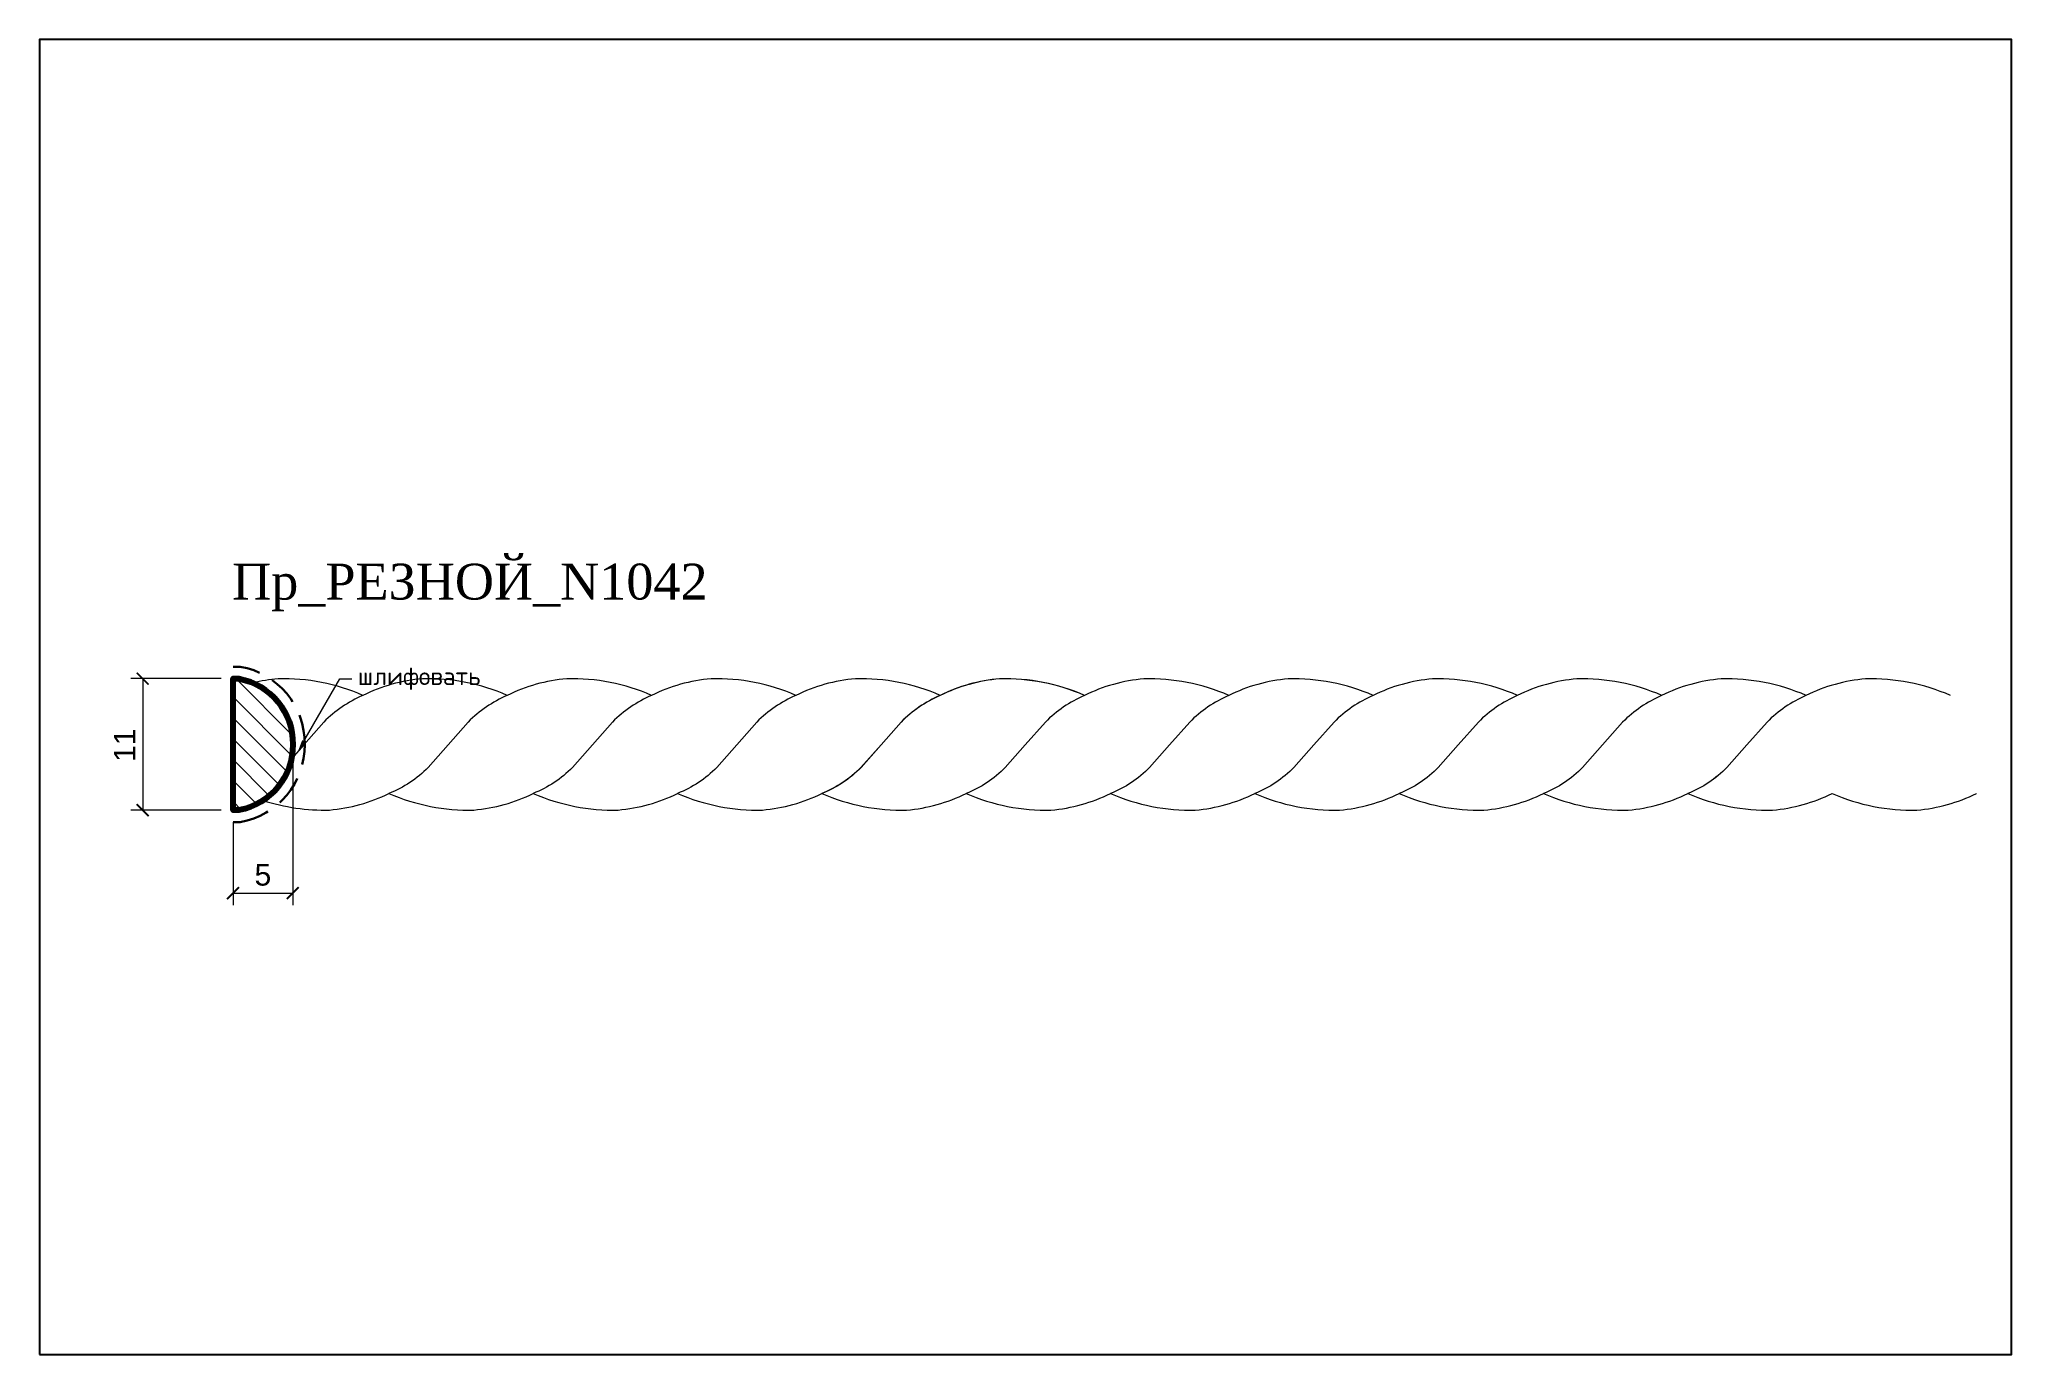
# Model space of a CAD drawing. Header units: millimetres. Extents: x 1313 to 1478, y -1016 to -906.
import ezdxf
from ezdxf import colors
from ezdxf.entities.mleader import LeaderData, LeaderLine
from ezdxf.math import Vec2, Vec3

# ---------------------------------------------------------------- set-up
doc = ezdxf.new("R2010")
doc.units = ezdxf.units.MM
doc.linetypes.add('HIDDEN', pattern=[0.375, 0.25, -0.125])
for name, color, linetype, lineweight in [('0.15', 7, 'Continuous', 15), ('линия 50', 1, 'Continuous', 140), ('служебный слой РАЗМЕРЫ', 7, 'Continuous', 9)]:
    doc.layers.add(name, color=color, linetype=linetype, lineweight=lineweight)
doc.layers.add('Outside panel', color=7, linetype='Continuous', lineweight=18, true_color=0x7f5e57)
doc.layers.add('размеры в модели', color=7, linetype='Continuous')
doc.styles.add('ELECT', font='times.ttf')
doc.styles.get("Standard").update_dxf_attribs({"font": 'arial.ttf'})
doc.styles.add('ЕСКД профили текст', font='isocpeur.ttf')
doc.dimstyles.new('M_1', dxfattribs={"dimtxt": 1.8, "dimasz": 1, "dimexe": 1, "dimexo": 1, "dimgap": 0.6, "dimtad": 1, "dimdec": 0, "dimdsep": 46, "dimtxsty": 'Standard', "dimblk": 'ARCHTICK', "dimcen": -5, "dimclrd": 7, "dimclre": 7, "dimclrt": 7, "dimadec": 0, "dimazin": 0, "dimtfac": 1, "dimtdec": 0, "dimtmove": 0, "dimatfit": 3, "dimfxl": 1, "dimtolj": 1, "dimtzin": 0, "dimlwd": 5, "dimlwe": 5, "dimarcsym": 0})

# ---------------------------------------------------------------- blocks, each defined once
blk = doc.blocks.new('_ArchTick')
at = {"color": 0, "linetype": 'ByBlock', "const_width": 0.15}
blk.add_lwpolyline([(-0.5, -0.5), (0.5, 0.5)], dxfattribs=at)
blk = doc.blocks.new('*D3')
at = {"layer": 'Defpoints', "color": 0, "ltscale": 1000, "transparency": 16777216}
for p in [(1328.697555698524, -959.8311926413267), (1321.139385520492, -970.8311926413267), (1328.697555698524, -970.8311926413267)]:
    blk.add_point(p, dxfattribs=at)
at = {"layer": 'размеры в модели', "color": 7, "lineweight": 5, "ltscale": 1000, "transparency": 16777216}
for p, q in [((1327.697555698524, -959.8311926413267), (1320.139385520492, -959.8311926413267)), ((1321.139385520492, -959.8311926413267), (1321.139385520492, -970.8311926413267)), ((1327.697555698524, -970.8311926413267), (1320.139385520492, -970.8311926413267))]:
    blk.add_line(p, q, dxfattribs=at)
for p, rotation in [((1321.139385520492, -959.8311926413267), 90), ((1321.139385520492, -970.8311926413267), 270)]:
    blk.add_blockref('_ArchTick', p, dxfattribs=dict(at, rotation=rotation))
at = {"layer": 'размеры в модели', "color": 7, "ltscale": 1000, "transparency": 16777216, "insert": (1319.635702027995, -965.4010995217795), "char_height": 1.8, "attachment_point": 5, "rotation": 90}
blk.add_mtext('\\A1;11', dxfattribs=at)
blk = doc.blocks.new('*D2')
at = {"layer": 'Defpoints', "color": 0, "ltscale": 1000, "transparency": 16777216}
for p in [(1333.697156752296, -965.5166619882039), (1328.697555698524, -970.8311926413553), (1333.697156752296, -977.7680576503881)]:
    blk.add_point(p, dxfattribs=at)
at = {"layer": 'размеры в модели', "color": 7, "lineweight": 5, "ltscale": 1000, "transparency": 16777216}
for p, q in [((1333.697156752296, -966.5166619882039), (1333.697156752296, -978.7680576503881)), ((1328.697555698524, -971.8311926413553), (1328.697555698524, -978.7680576503881)), ((1328.697555698524, -977.7680576503881), (1333.697156752296, -977.7680576503881))]:
    blk.add_line(p, q, dxfattribs=at)
at = {"layer": 'размеры в модели', "color": 7, "lineweight": 5, "ltscale": 1000, "transparency": 16777216, "rotation": 180}
blk.add_blockref('_ArchTick', (1328.697555698524, -977.7680576503881), dxfattribs=at)
at = {"layer": 'размеры в модели', "color": 7, "lineweight": 5, "ltscale": 1000, "transparency": 16777216}
blk.add_blockref('_ArchTick', (1333.697156752296, -977.7680576503881), dxfattribs=at)
at = {"layer": 'размеры в модели', "color": 7, "ltscale": 1000, "transparency": 16777216, "insert": (1331.19735622541, -976.2527097649856), "char_height": 1.8, "attachment_point": 5}
blk.add_mtext('\\A1;5', dxfattribs=at)

msp = doc.modelspace()

# ---------------------------------------------------------------- hatches: boundary and pattern name
at = {"layer": 'Outside panel', "ltscale": 1000}
h = msp.add_hatch(dxfattribs=at)
h.set_pattern_fill('ANSI31', color=256, scale=9.894831059293374, angle=89.99999999999999)
h.set_pattern_definition([(135, (-308746.6367547378, 92161.98718335037), (-0.874587767590202, -0.8745877675902015), [])])
edge = h.paths.add_edge_path()
edge.add_arc((1328.185295697778, -965.4120708225346), 5.512853308044043, -79.41942101605872, 0.8406072910578928, ccw=False)
edge.add_line((1329.197555698524, -970.8311926413262), (1328.697555698524, -970.8311926413262))
edge.add_line((1328.697555698524, -970.8311926413262), (1328.697555698524, -959.8311926413262))
edge.add_line((1328.697555698524, -959.8311926413262), (1329.197555698524, -959.8311926413262))
edge.add_arc((1328.185295697778, -965.2503144601178), 5.512853308044043, -0.8406072910580065, 79.41942101605872, ccw=False)

# ---------------------------------------------------------------- linework, layer by layer
at = {"color": 6, "ltscale": 1000}
msp.add_lwpolyline([(1312.501823619186, -1016.36509496894), (1477.501823619186, -1016.36509496894), (1477.501823619186, -906.36509496894), (1312.501823619186, -906.36509496894)], close=True, dxfattribs=at)
at = {"layer": '0.15', "color": 7, "ltscale": 1000}
for points in [[(1339.572091301972, -961.2287832845286, 0.1090539945252169), (1332.474970319261, -959.8389936342683, 0.03824687964692543), (1330.364032292051, -960.1862589263583, 0.03824687964692543)], [(1351.647428104723, -961.2287378416186, 0.1090539945252888), (1344.55030712207, -959.8389481913582, 0.09328138004104995), (1339.561427718039, -961.2337173919914, 0.09398404841700606), (1336.299068571021, -963.4585940591751), (1334.62296384708, -965.3539711604935), (1333.583798897638, -966.5290823700743)], [(1363.723339154396, -961.2287832845286, 0.1090539945251248), (1356.626218171685, -959.8389936342683, 0.09328138004104995), (1351.637338767712, -961.2337628349014, 0.09398404841700606), (1348.374979620752, -963.4586395020851), (1346.698874896694, -965.354016603389), (1345.022770172753, -967.2493937047075, -0.1056417889643269), (1341.744537892879, -969.43097312799)], [(1375.797966702736, -961.2287832845286, 0.1090539945251248), (1368.700845720025, -959.8389936342683, 0.09328138004104995), (1363.711966316052, -961.2337628349014, 0.09398404841700606), (1360.449607169034, -963.4586395020851), (1358.773502445034, -965.354016603389), (1357.097397721034, -967.2493937047075, -0.1059127786157701), (1353.816787547326, -969.4310185712202)], [(1387.873303505545, -961.2287378416186, 0.1090539945251248), (1380.776182522834, -959.8389481913582, 0.09328138004104995), (1375.787303118861, -961.2337173919914, 0.09398404841700606), (1372.524943971843, -963.4585940591751), (1370.848839247785, -965.3539711604935), (1369.172734523843, -967.2493482617974, -0.1059127786157701), (1365.892124350135, -969.430973128281)], [(1399.93658923126, -961.2349985349683, 0.1090539945251248), (1392.839468248549, -959.8452088846934, 0.09328138004104995), (1387.850588844576, -961.2399780853411, 0.09398404841700606), (1384.588229697558, -963.4648547525248), (1382.912124973558, -965.3602318538287), (1381.2360202495, -967.2556089551472, -0.1059127786157701), (1377.955410075851, -969.4372338216599)], [(1399.949214555218, -961.2287832845286, 0.1090539945251248), (1392.852093572506, -959.8389936342683, 0.09328138004104995), (1387.863214168534, -961.2337628349014, 0.09398404841700606), (1384.600855021457, -963.4586395020851), (1382.924750297516, -965.354016603389), (1381.248645573516, -967.2493937047075, -0.1056417889643269), (1377.9704132937, -969.43097312799)], [(1412.011810858512, -961.2349985352594, 0.1090539945251248), (1404.914689875801, -959.8452088849845, 0.09328138004104995), (1399.925810471828, -961.2399780856176, 0.09398404841700606), (1396.663451324752, -963.4648547528159), (1394.98734660081, -965.3602318541198), (1393.311241876811, -967.2556089554382, -0.1059127786157701), (1390.030631703103, -969.4372338219509)], [(1424.087147661321, -961.2349530923493, 0.1090539945251248), (1416.99002667861, -959.845163442089, 0.09328138004104995), (1412.001147274637, -961.2399326427221, 0.09398404841700606), (1408.738788127561, -963.4648093099058), (1407.062683403619, -965.3601864112097), (1405.386578679561, -967.2555635125282, -0.1059127786157701), (1402.105968505912, -969.4371883790118)], [(1436.163058710936, -961.2349985352594, 0.1090539945251248), (1429.065937728283, -959.8452088849845, 0.09328138004104995), (1424.077058324252, -961.2399780856176, 0.09398404841700606), (1420.814699177292, -963.4648547528159), (1419.138594453234, -965.3602318541198), (1417.462489729292, -967.2556089554382, -0.1056417889643269), (1414.184257449419, -969.4371883787207)], [(1448.237686259276, -961.2349985352594, 0.1090539945251248), (1441.140565276564, -959.8452088849845, 0.09328138004104995), (1436.151685872592, -961.2399780856176, 0.09398404841700606), (1432.889326725573, -963.4648547528159), (1431.213222001574, -965.3602318541198), (1429.537117277632, -967.2556089554382, -0.1059127786157701), (1426.256507103866, -969.4372338219509)], [(1460.313023062085, -961.2349530923493, 0.1090539945251248), (1453.215902079373, -959.845163442089, 0.09328138004104995), (1448.227022675401, -961.2399326427221, 0.09398404841700606), (1444.964663528383, -963.4648093099058), (1443.288558804325, -965.3601864112097), (1441.612454080383, -967.2555635125282, -0.1059127786157701), (1438.331843906675, -969.4371883790118)], [(1472.388934111757, -961.2349985352594, 0.1090539945251248), (1465.291813129046, -959.8452088849845, 0.09328138004104995), (1460.302933725074, -961.2399780856176, 0.09398404841700606), (1457.040574578055, -963.4648547528159), (1455.364469854056, -965.3602318541198), (1453.688365130056, -967.2556089554382, -0.1059127786157701), (1450.407754956348, -969.4372338219509)], [(1472.388934111757, -961.2349985352594, 0.1090539945251248), (1465.291813129046, -959.8452088849845, 0.09328138004104995), (1460.302933725074, -961.2399780856176, 0.09398404841700606), (1457.040574577997, -963.4648547528159), (1455.364469854056, -965.3602318541198), (1453.688365130056, -967.2556089554382, -0.1056417889643269), (1450.41013285024, -969.4371883787207)], [(1331.217564263392, -970.0160798301185, 0.08414600528990117), (1336.766322072839, -970.8208082211895, 0.09312281570458299), (1341.74442271738, -969.4310185712202, 3.291849867831746e-06), (1341.744537892879, -969.43097312799)], [(1341.743828638409, -969.4310185709292, 0.109053994525174), (1348.840949621179, -970.8208082211895, 0.09312281570458299), (1353.81905026572, -969.4310185712202, 3.291849867831746e-06), (1353.819165441277, -969.43097312799, 3.291849867831746e-06)], [(1353.819165441277, -969.43097312799, 0.109053994525174), (1360.916286423988, -970.820762778294, 0.09312281570458299), (1365.894387068471, -969.430973128281, 3.291849867831746e-06), (1365.894502244086, -969.43092768508, 3.291849867831746e-06)], [(1365.89507649095, -969.4310185709292, 0.109053994525174), (1372.992197473603, -970.8208082211895, 0.09312281570458299), (1377.970298118202, -969.4310185712202, 3.291849867831746e-06), (1377.9704132937, -969.43097312799, 3.291849867831746e-06)], [(1377.957672794244, -969.4372338216599, 0.109053994525174), (1385.054793776897, -970.8270234719203, 0.09312281570458299), (1390.032894421496, -969.4372338219509, 3.291849867831746e-06), (1390.033009596995, -969.4371883787207, 3.291849867831746e-06)], [(1390.033009596995, -969.4371883787207, 0.109053994525174), (1397.130130579706, -970.8269780290102, 0.09312281570458299), (1402.108231224305, -969.4371883790118, 3.291849867831746e-06), (1402.108346399804, -969.4371429358107, 3.291849867831746e-06)], [(1402.108920646668, -969.4372338216599, 0.109053994525174), (1409.206041629379, -970.8270234719203, 0.09312281570458299), (1414.18414227392, -969.4372338219509, 3.291849867831746e-06), (1414.184257449419, -969.4371883787207, 3.291849867831746e-06)], [(1414.183548195007, -969.4372338216599, 0.109053994525174), (1421.280669177719, -970.8270234719203, 0.09312281570458299), (1426.25876982226, -969.4372338219509, 3.291849867831746e-06), (1426.258884997816, -969.4371883787207, 3.291849867831746e-06)], [(1426.258884997816, -969.4371883787207, 0.109053994525174), (1433.356005980528, -970.8269780290102, 0.09312281570458299), (1438.33410662501, -969.4371883790118, 3.291849867831746e-06), (1438.334221800626, -969.4371429358107, 3.291849867831746e-06)], [(1438.334796047489, -969.4372338216599, 0.109053994525174), (1445.431917030142, -970.8270234719203, 0.09312281570458299), (1450.410017674742, -969.4372338219509, 3.291849867831746e-06), (1450.41013285024, -969.4371883787207, 3.291849867831746e-06)], [(1450.410017674742, -969.4372338219509, 0.109053994525174), (1457.507138657453, -970.8270234722113, 0.09312281570458299), (1462.485239301994, -969.437233822242, 3.291849867831746e-06), (1462.485354477551, -969.4371883790118, 3.291849867831746e-06)], [(1462.485354477551, -969.4371883790118, 0.109053994525174), (1469.582475460204, -970.8269780293012, 0.09312281570458299), (1474.560576104803, -969.4371883793028, 3.291849867831746e-06), (1474.560691280301, -969.4371429361017, 3.291849867831746e-06)]]:
    msp.add_lwpolyline(points, format="xyb", dxfattribs=at)
at = {"layer": 'линия 50', "color": 1, "linetype": 'HIDDEN', "lineweight": 30, "ltscale": 10, "true_color": 0xff0909}
msp.add_lwpolyline([(1328.697555698524, -958.8311926413262), (1329.286264946928, -958.8311926413262, -0.368816359990677), (1334.697646804107, -965.3311926413262, -0.3688163599901741), (1329.286264946986, -971.8311926413407), (1328.697555698524, -971.8311926413407)], format="xyb", dxfattribs=at)
at = {"layer": 'линия 50', "color": 7}
msp.add_lwpolyline([(1333.697555698524, -965.3311926413262, -0.365255656891146), (1329.197555698524, -970.8311926413262), (1328.697555698524, -970.8311926413262), (1328.697555698524, -959.8311926413262), (1329.197555698524, -959.8311926413262, -0.365255656891146)], format="xyb", close=True, dxfattribs=at)

# ---------------------------------------------------------------- texts
at = {"color": 7, "ltscale": 1000, "style": 'ELECT'}
msp.add_text('Пр_РЕЗНОЙ_N1042', height=3, dxfattribs=at).set_placement((1328.624079003243, -953.21278255383))

# ---------------------------------------------------------------- dimensions: what is measured, and where the dimension line sits
at = {"layer": 'размеры в модели', "color": 5, "ltscale": 1000}
dim = msp.add_linear_dim(base=(1321.139385520492, -970.8311926413267), p1=(1328.697555698524, -959.8311926413262), p2=(1328.697555698524, -970.8311926413262), angle=90, dimstyle='M_1', dxfattribs=at)
dim.commit()
dim.dimension.update_dxf_attribs({"geometry": '*D3', "text_midpoint": (1321.139385520491, -965.4010995217795), "dimtype": 128})
dim = msp.add_linear_dim(base=(1333.697156752296, -977.7680576503881), p1=(1328.697555698524, -970.8311926413553), p2=(1333.697156752296, -965.5166619882039), dimstyle='M_1', dxfattribs=at)
dim.commit()
dim.dimension.update_dxf_attribs({"geometry": '*D2', "text_midpoint": (1331.19735622541, -977.7680576503881), "dimtype": 128})

# ---------------------------------------------------------------- leaders
at = {"layer": 'служебный слой РАЗМЕРЫ'}
ml = msp.add_multileader_mtext('Standard', dxfattribs=at)
ml.set_content('\\A1;шлифовать', color=256, style='ЕСКД профили текст')
ml.set_leader_properties(color=256, linetype='ByLayer', lineweight=-1)
ml.build(insert=Vec2(0, 0))
ml.multileader.update_dxf_attribs({"dogleg_length": 1, "arrow_head_size": 1})
ctx = ml.context
ctx.base_point, ctx.char_height, ctx.arrow_head_size, ctx.landing_gap_size, ctx.plane_origin = Vec3(1338.63653530298, -959.8429390164201), 1.5, 1, 0.5, Vec3(1352.111876913241, -933.6743067226162)
notes = []
notes.append((ctx, [(1, (1, 1, 0), (1337.63653530298, -959.8429390164201), (1, 0), 1, [(0, [(1334.124737053655, -965.9207822203571)], 0, [])])]))
ctx.mtext.insert, ctx.mtext.flow_direction = Vec3(1339.13653530298, -958.8679390164143), 5
for ctx, leaders in notes:
    for number, flags, end, landing, length, lines in leaders:
        leader = LeaderData()
        leader.index, (leader.has_last_leader_line, leader.has_dogleg_vector, leader.attachment_direction) = number, flags
        leader.last_leader_point, leader.dogleg_vector, leader.dogleg_length = Vec3(end), Vec3(landing), length
        for number, points, colour, breaks in lines:
            line = LeaderLine()
            line.index, line.vertices, line.color, line.breaks = number, Vec3.list(points), colors.encode_raw_color(colour), breaks
            leader.lines.append(line)
        ctx.leaders.append(leader)

doc.saveas('drawing.dxf')
